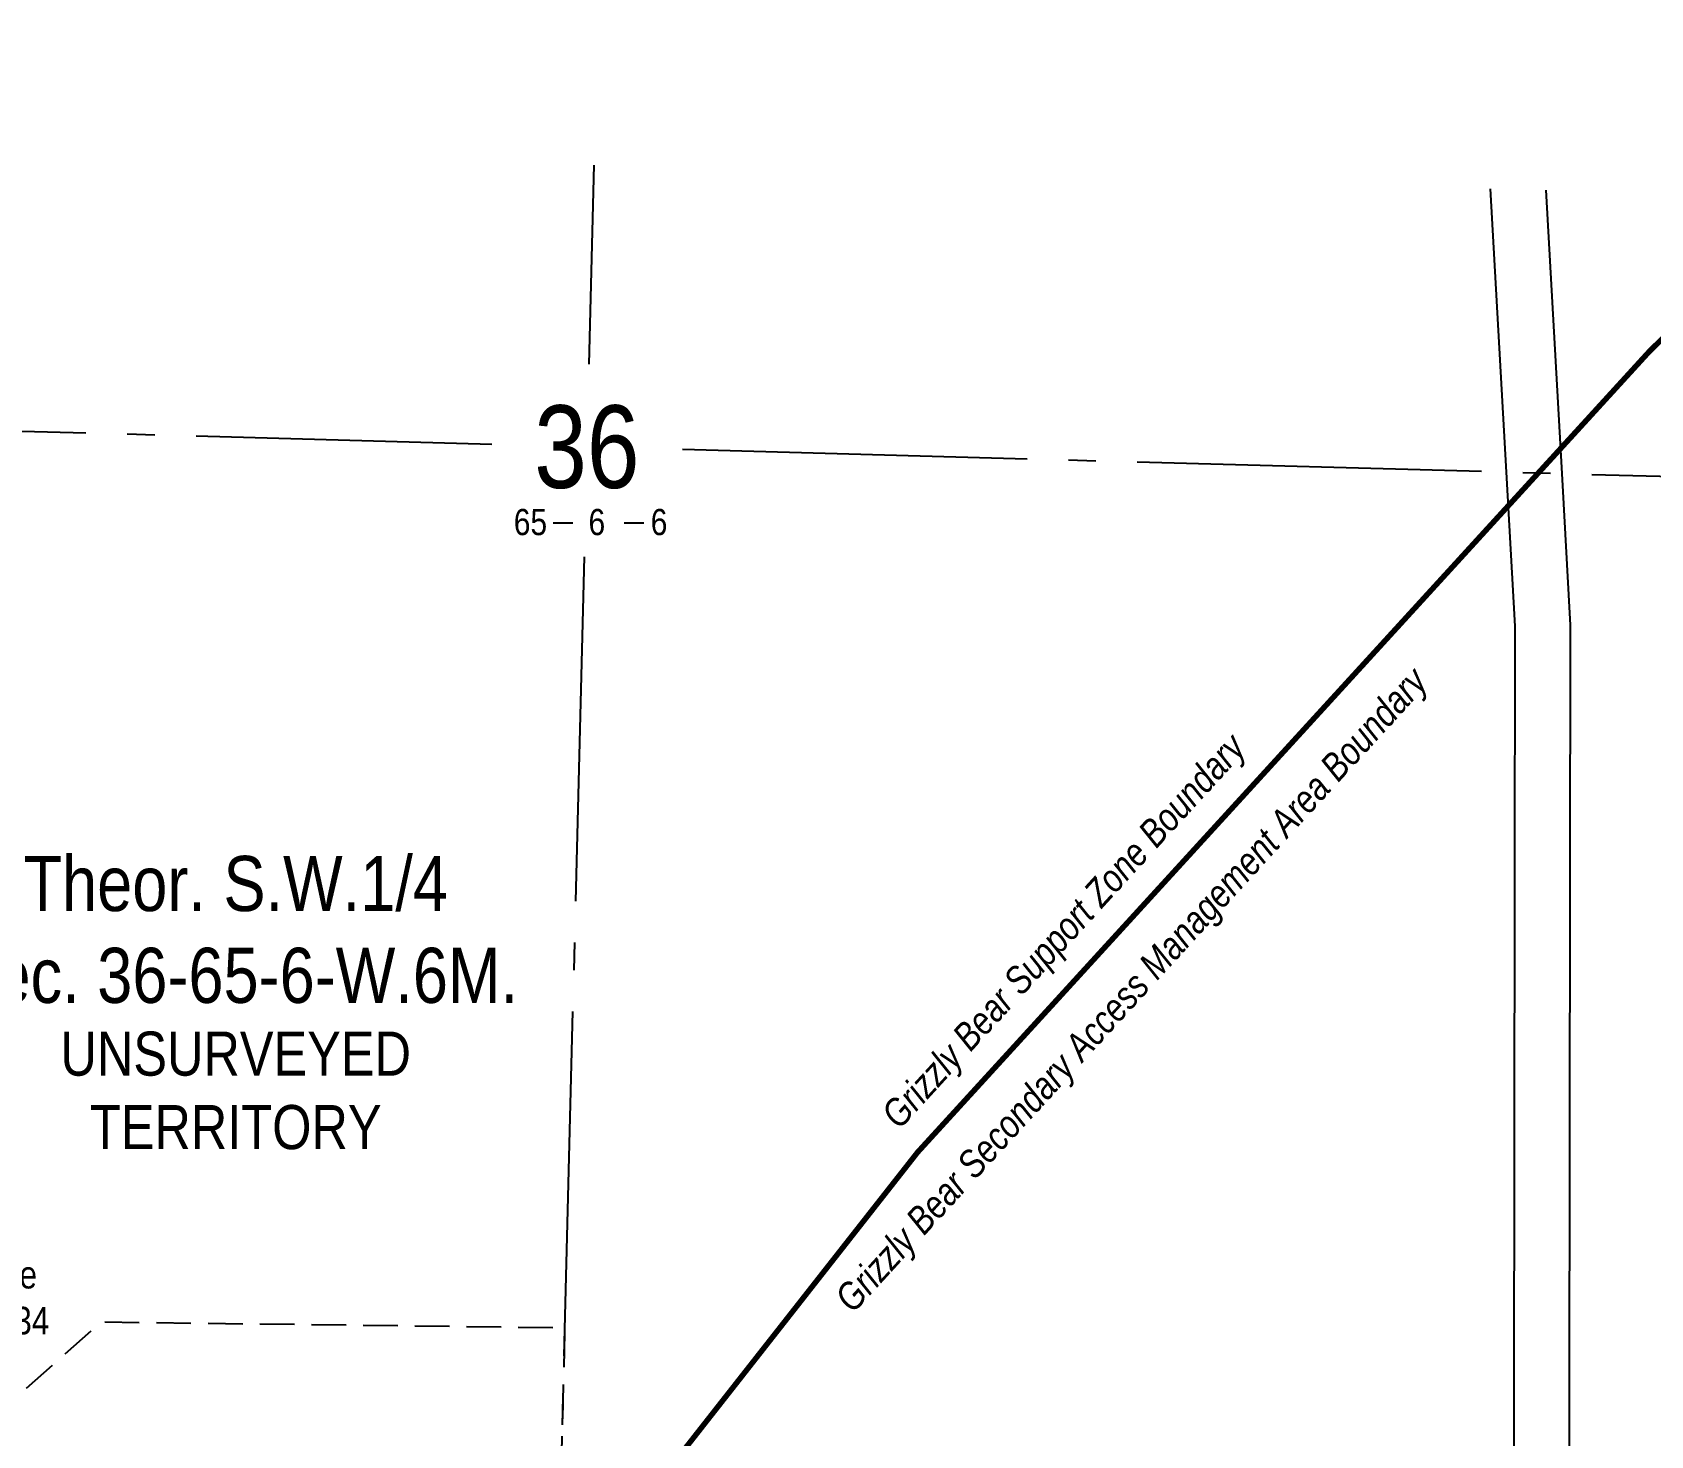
# Model space of a CAD drawing. Extents: x 383425 to 391668, y 6055101 to 6059545.
# Drawn here: x 385781 to 386368, y 6059020 to 6059529 of the extents above; entities that cross this region are included whole.
import ezdxf
from ezdxf.enums import TextEntityAlignment as Align

# ---------------------------------------------------------------- set-up
doc = ezdxf.new("R2010")
doc.units = 0
doc.header["$LTSCALE"] = 5
for name, pattern in [('DASHDOT2', [12.7, 6.35, -3.175, 0, -3.175]), ('foc-ACCESSROAD', [3.75, 2.5, -1.25]), ('foc-QUARTERLINE', [33, 25, -3, 2, -3])]:
    doc.linetypes.add(name, pattern=pattern)
for name, color, linetype in [('10', 1, 'Continuous'), ('9', 3, 'Continuous'), ('AS-WILDLIFE', 131, 'DASHDOT2'), ('C-RW', 13, 'Continuous'), ('C-SYMBOL', 7, 'Continuous'), ('C-WS', 13, 'foc-ACCESSROAD'), ('L-QSEC', 8, 'foc-QUARTERLINE'), ('L-SECLBL', 7, 'Continuous'), ('L-UNS-T', 3, 'Continuous')]:
    doc.layers.add(name, color=color, linetype=linetype)
doc.layers.add('F-WS-T', color=190, linetype='Continuous', lineweight=9)
doc.styles.add('175L', font='ARIALN.TTF', dxfattribs={"height": 20})
doc.styles.add('240', font='ARIALN.TTF', dxfattribs={"height": 30})
doc.styles.add('80CG', font='ARIALN.TTF', dxfattribs={"height": 10})
doc.styles.add('80L', font='ARIALN.TTF', dxfattribs={"height": 10})
doc.styles.add('SIMPLEX', font='ARIALN.TTF')

# ---------------------------------------------------------------- blocks, each defined once
blk = doc.blocks.new('L-SECLBL')
at = {"layer": '9', "color": 7}
for p, q in [((-5.08, -27.83), (-12.29, -27.83)), ((20.7, -27.83), (13.5, -27.83))]:
    blk.add_line(p, q, dxfattribs=at)
at = {"layer": '10', "color": 2, "style": 'SIMPLEX'}
blk.add_attdef('SEC', text='', height=30, dxfattribs=at).set_placement((0, 0), align=Align.MIDDLE)
at = {"layer": '10', "color": 5, "style": '80L'}
blk.add_attdef('TWP', text='', height=9.5, dxfattribs=at).set_placement((-14.43, -27.37), align=Align.MIDDLE_RIGHT)
blk.add_attdef('RGE', text='', height=9.5, dxfattribs=at).set_placement((3.62, -27.37), align=Align.MIDDLE_CENTER)
blk.add_attdef('MER', text='', height=9.5, dxfattribs=at).set_placement((23.17, -27.37), align=Align.MIDDLE_LEFT)

msp = doc.modelspace()

# ---------------------------------------------------------------- linework, layer by layer
at = {"layer": 'AS-WILDLIFE', "const_width": 1.999, "flags": 128}
msp.add_lwpolyline([(384183.015, 6059528.068), (384200.567, 6059442.873), (384244.144, 6059246.537), (384256.539, 6059213.166), (384292.264, 6059152.085), (384320.347, 6059123.798), (384357.107, 6059096.954), (384392.292, 6059075.088), (384430.191, 6059046.023), (384615.506, 6059026.71), (384834.19, 6059003.919), (385082.231, 6058972.984), (385477.232, 6058854.248), (385621.618, 6058810.847), (385776.624, 6058764.25), (385895.137, 6058859.573), (386101.719, 6059122.764), (386367.145, 6059413.224), (386424.001, 6059469.358)], dxfattribs=at)
at = {"layer": 'C-RW', "flags": 128}
for points in [[(385741.991, 6058754.01), (385902.365, 6058708.524), (385902.873, 6058755.97), (385902.997, 6058766.249), (385903.567, 6058771.239), (385919.308, 6058766.785), (385927.986, 6058764.331), (385966.06, 6058757.458), (385973.628, 6058756.092), (386021.154, 6058752.079), (386073.729, 6058752.197), (386143.465, 6058755.861), (386141.921, 6058785.809), (386217.611, 6058789.784), (386212.07, 6058894.59), (386261.972, 6058897.215), (386291.977, 6058898.794), (386317.987, 6058900.163), (386318.003, 6058920.199), (386318.019, 6058939.323), (386318.528, 6059313.637), (386315.384, 6059369.547), (386309.605, 6059472.355)], [(386329.658, 6059471.83), (386335.439, 6059368.994), (386338.505, 6059314.036), (386337.957, 6058939.143)]]:
    msp.add_lwpolyline(points, dxfattribs=at)
at = {"layer": 'C-WS', "flags": 128}
msp.add_lwpolyline([(385902.996, 6058766.226), (385902.872, 6058755.97), (385753.504, 6058798.877), (385738.822, 6058813.686), (385644.826, 6058908.498), (385625.079, 6058928.417), (385625.831, 6058988.458), (385635.658, 6058988.341), (385640.711, 6058988.281), (385645.82, 6058988.219), (385660.709, 6058988.027), (385670.818, 6058987.906), (385680.707, 6058987.787), (385680.779, 6058990.292), (385724.754, 6058989.592), (385739.839, 6059002.954), (385805.508, 6059061.207), (385973.666, 6059059.152), (385969.438, 6058891.46), (385911.944, 6058848.705), (385904.657, 6058781.32), (385903.567, 6058771.239), (385902.996, 6058766.226)], close=True, dxfattribs=at)
at = {"layer": 'L-QSEC'}
for p, q in [((385984.294, 6059480.878), (385982.476, 6059408.75)), ((385180.165, 6059400.867), (385947.243, 6059379.72)), ((386016.473, 6059377.811), (386783.27, 6059356.66)), ((385980.712, 6059338.8), (385961.45, 6058574.65))]:
    msp.add_line(p, q, dxfattribs=at)

# ---------------------------------------------------------------- block references
at = {"layer": 'L-SECLBL', "xscale": 0.999619, "yscale": 0.999619, "zscale": 0.999619}
msp.add_blockref('L-SECLBL', (385981.72, 6059378.77), dxfattribs=at).add_auto_attribs({'SEC': '36', 'TWP': '65', 'RGE': '6', 'MER': '6'})

# ---------------------------------------------------------------- texts
at = {"layer": 'AS-WILDLIFE', "char_height": 9.99619, "attachment_point": 5, "rotation": 47.57842, "style": '240'}
for s, width, insert in [('{\\fArial Narrow|b0|i1|c0|p34;Grizzly Bear Secondary Access Management Area Boundary}', 402.08805, (386180.262, 6059180.835)), ('{\\fArial Narrow|b0|i1|c0|p34;Grizzly Bear Support Zone Boundary}', 214.74529, (386155.707, 6059202.162))]:
    msp.add_mtext_dynamic_manual_height_columns(s, width=width, gutter_width=45, heights=[0], dxfattribs=dict(at, insert=insert))
at = {"layer": 'C-SYMBOL', "color": 3, "insert": (385854.314, 6059230.273), "char_height": 19.99238, "width": 203.16486, "attachment_point": 2, "style": '175L'}
msp.add_mtext('Theor. S.W.1/4\\PSec. 36-65-6-W.6M.', dxfattribs=at)
at = {"layer": 'F-WS-T', "insert": (385757.393, 6059078.276), "char_height": 9.9962, "width": 58.12014, "attachment_point": 5, "style": '80CG'}
msp.add_mtext('Keyera\\PRiser Site\\PPIL 140134', dxfattribs=at)
at = {"layer": 'L-UNS-T', "color": 3, "insert": (385854.314, 6059145.113), "char_height": 15.9939, "attachment_point": 5, "style": '80L'}
msp.add_mtext_dynamic_manual_height_columns('UNSURVEYED TERRITORY', width=126.41375, gutter_width=47.5, heights=[0], dxfattribs=at)

doc.saveas('drawing.dxf')
